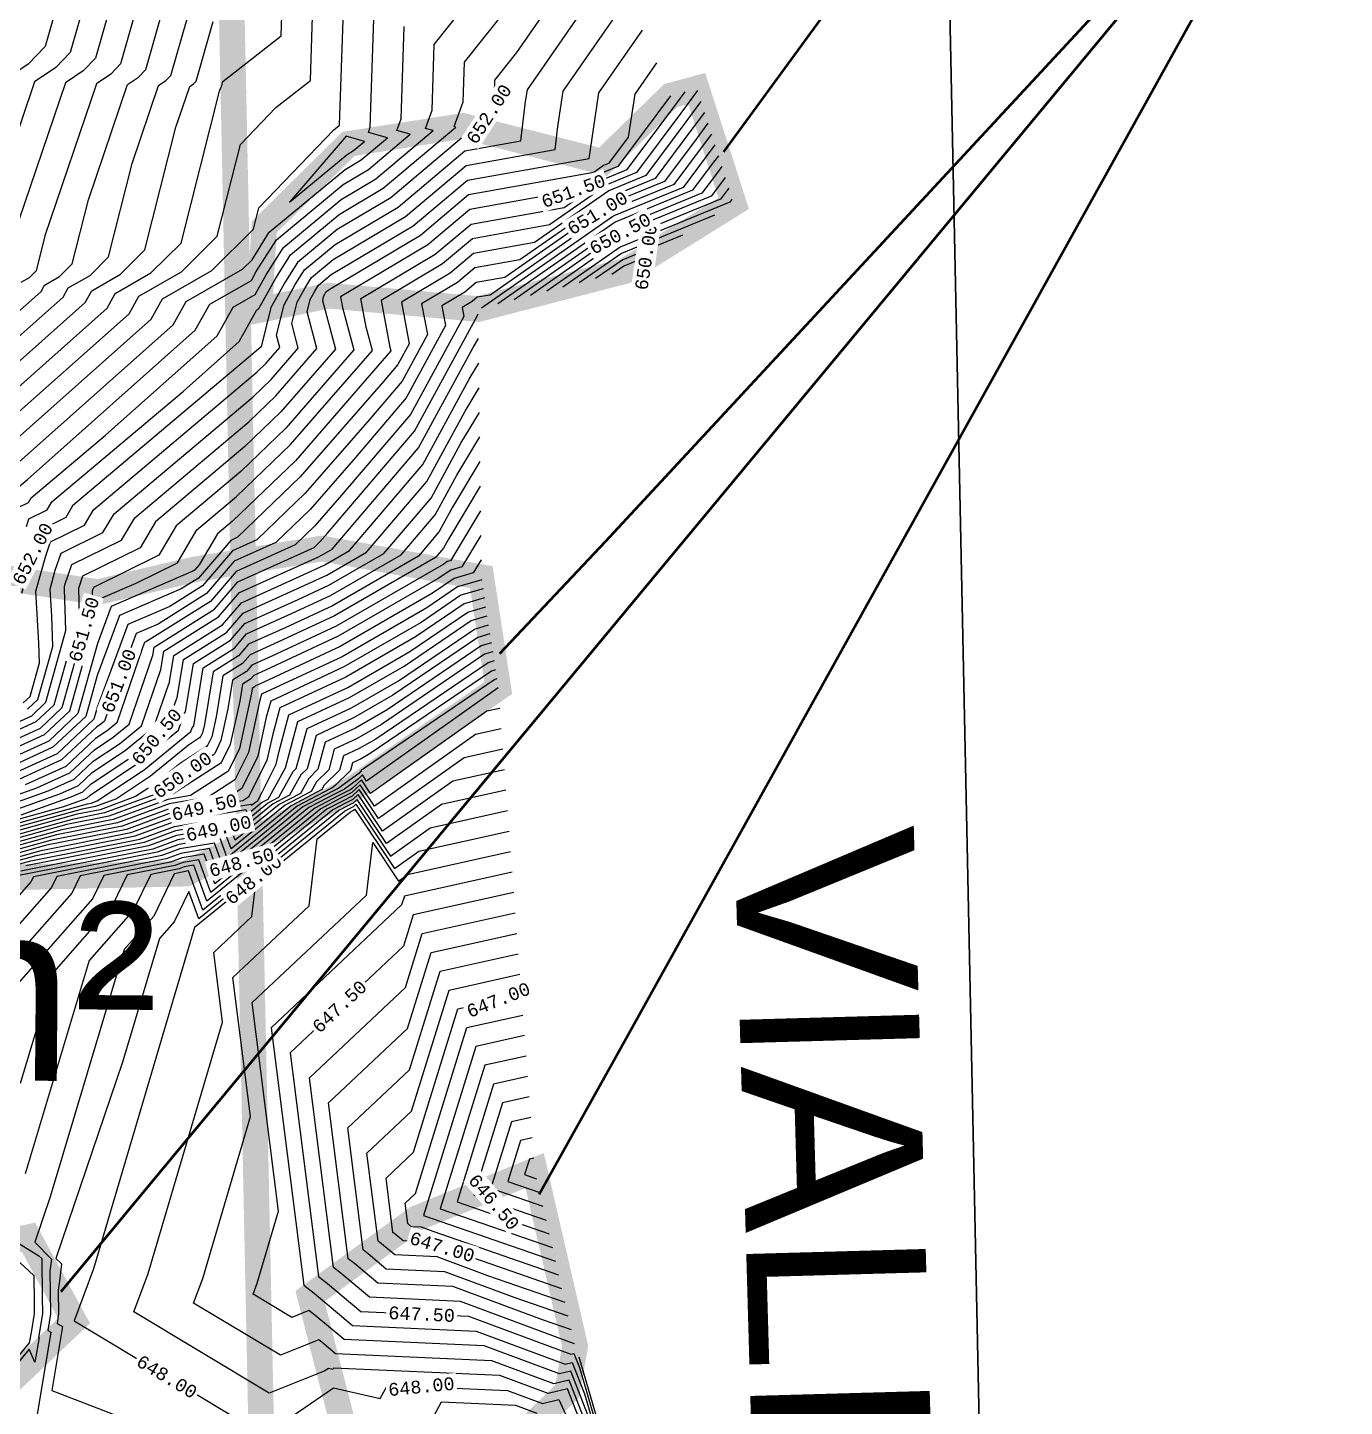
# Model space of a CAD drawing. Header units: inches. Extents: x 533200 to 542759, y 3594234 to 3596688.
# Drawn here: x 535925.33 to 535951.01, y 3595736.39 to 3595763.28 of the extents above; entities that cross this region are included whole.
import ezdxf
from ezdxf.enums import TextEntityAlignment as Align

# ---------------------------------------------------------------- set-up
doc = ezdxf.new("R2010")
doc.units = ezdxf.units.IN
doc.header["$MEASUREMENT"] = 0
for name, color, linetype in [('A-Anno-text', 252, 'Continuous'), ('C-PROP-BNDY', 150, 'Continuous'), ('CVL_CUADCON_TIT', 1, 'Continuous'), ('CVL_CURV_D', 1, 'Continuous'), ('CVL_CURV_G', 5, 'Continuous'), ('CVL_CURV_TX', 2, 'Continuous'), ('NO', 250, 'Continuous')]:
    doc.layers.add(name, color=color, linetype=linetype)
doc.styles.add('MONOTXT4', font='MONOTXT4.shx')
doc.styles.add('presentacion', font='arial.ttf')

msp = doc.modelspace()

# ---------------------------------------------------------------- linework, layer by layer
at = {"const_width": 0.5}
msp.add_lwpolyline([(535898.065, 3595761.753), (535928.984, 3595779.445), (535930.081, 3595726.686), (535905.916, 3595727.942, 0.03527), (535900.563, 3595727.843)], format="xyb", close=True, dxfattribs=at)
at = {"layer": 'C-PROP-BNDY', "color": 0, "linetype": 'Continuous', "lineweight": 30}
msp.add_lwpolyline([(535942.823, 3595787.364), (535944.116, 3595725.136)], dxfattribs=at)
at = {"layer": 'C-PROP-BNDY', "color": 3, "linetype": 'Continuous', "lineweight": 30, "const_width": 0.5}
for points, elevation in [([(535939.1, 3595759.85), (535936.98, 3595758.53), (535934.12, 3595757.79), (535931.2, 3595758.05), (535929.85, 3595757.77), (535929.95, 3595759.39), (535931.59, 3595761.01), (535933.82, 3595761.36), (535936.55, 3595760.66), (535937.87, 3595761.95), (535938.38, 3595762.09), (535939.1, 3595759.85)], 650.26), ([(535925.08, 3595746.71), (535928.42, 3595746.78), (535931.65, 3595748.42), (535934.51, 3595750.4), (535934.18, 3595752.56), (535931.07, 3595753.12), (535928.58, 3595752.71), (535926.7, 3595752.27), (535923.8, 3595752.71)], 649.42), ([(535935.22, 3595740.99), (535932.92, 3595740.06), (535930.84, 3595738.54), (535931.19, 3595737.17), (535931.79, 3595734.84), (535929.82, 3595734.33), (535928.87, 3595732.29), (535928.15, 3595730.4), (535928.96, 3595728.79), (535930.59, 3595726.95), (535933.2, 3595727.54), (535935.94, 3595729.08), (535938.26, 3595730.93), (535936.66, 3595734.28), (535935.09, 3595735.95), (535935.85, 3595736.68), (535936.01, 3595737.56), (535935.22, 3595740.99)], 646.14), ([(535925.64, 3595729.28), (535925.62, 3595728.77), (535922.91, 3595727.24), (535920.54, 3595725.95), (535918.04, 3595725.76), (535917.92, 3595728.05), (535917.85, 3595730.13), (535917.85, 3595732.88), (535918.86, 3595734.28), (535919.02, 3595736.9), (535919.16, 3595737.05), (535922.25, 3595738.97), (535925.35, 3595739.69), (535926.24, 3595738.06), (535924.7, 3595736.6), (535924.02, 3595733.54), (535924.05, 3595732.47), (535924.19, 3595730.12), (535925.64, 3595729.28)], 648.15)]:
    msp.add_lwpolyline(points, dxfattribs=dict(at, elevation=elevation))
at = {"layer": 'CVL_CUADCON_TIT', "lineweight": 50}
msp.add_lwpolyline([(535938.905, 3595760.853), (535940.678, 3595763.273), (535944.815, 3595768.92), (535951.008, 3595768.796)], dxfattribs=at)
at = {"layer": 'CVL_CURV_D', "color": 6, "linetype": 'Continuous'}
for points, elevation in [([(535925.152, 3595753.92), (535925.352, 3595754.019), (535925.405, 3595754.109), (535926.854, 3595755.329), (535929.031, 3595757.266), (535929.344, 3595757.828), (535929.77, 3595758.073), (535929.982, 3595758.456), (535930.321, 3595758.992), (535931.447, 3595759.926), (535932.125, 3595760.329), (535933.24, 3595761.269), (535933.094, 3595761.309), (535933.221, 3595761.665), (535933.263, 3595762.949), (535935.401, 3595765.637)], 652.2), ([(535927.921, 3595765.288), (535927.146, 3595762.57), (535926.956, 3595762.371), (535926.677, 3595762.184), (535925.671, 3595759.217), (535925.498, 3595758.533), (535925.363, 3595758.399), (535925.202, 3595758.306)], 653.1), ([(535927.272, 3595764.845), (535926.655, 3595762.682), (535926.419, 3595762.435), (535926.072, 3595762.202), (535924.82, 3595758.511)], 653.2), ([(535924.733, 3595756.874), (535926.024, 3595758.024), (535926.123, 3595758.2), (535926.551, 3595758.446), (535926.911, 3595758.805), (535927.373, 3595760.628), (535927.888, 3595762.148), (535928.031, 3595762.244), (535928.129, 3595762.346), (535928.76, 3595764.562)], 652.9), ([(535924.784, 3595755.939), (535926.883, 3595757.807), (535927.043, 3595758.094), (535927.739, 3595758.494), (535928.325, 3595759.077), (535929.075, 3595762.039), (535929.099, 3595762.112), (535929.106, 3595762.116), (535929.111, 3595762.121), (535929.141, 3595762.227), (535930.278, 3595763.117), (535930.33, 3595764.687)], 652.7), ([(535926.623, 3595764.403), (535926.164, 3595762.795), (535925.881, 3595762.499), (535925.466, 3595762.22), (535924.713, 3595759.999)], 653.3), ([(535924.81, 3595755.472), (535927.313, 3595757.699), (535927.503, 3595758.041), (535928.333, 3595758.518), (535929.031, 3595759.213), (535929.483, 3595760.997), (535930.176, 3595761.72), (535930.847, 3595762.245), (535930.917, 3595764.34)], 652.6), ([(535925.249, 3595750.108), (535925.381, 3595750.231), (535925.565, 3595750.893), (535925.552, 3595751.276), (535925.494, 3595752.285), (535925.686, 3595752.98), (535925.78, 3595753.251), (535926.44, 3595753.578), (535926.616, 3595753.875), (535929.81, 3595756.564), (535929.985, 3595756.733), (535930.251, 3595757.039), (535930.188, 3595757.277), (535930.334, 3595757.87), (535930.553, 3595758.266), (535930.733, 3595758.551), (535931.331, 3595759.046), (535932.559, 3595759.777), (535933.861, 3595760.874), (535934.952, 3595761.07), (535935.044, 3595761.835), (535935.079, 3595762.066), (535936.77, 3595764.505)], 651.9), ([(535925.311, 3595753.552), (535925.361, 3595753.697), (535925.714, 3595753.872), (535925.808, 3595754.031), (535928.372, 3595756.189), (535929.46, 3595757.158), (535929.804, 3595757.775), (535929.843, 3595757.798), (535930.173, 3595758.392), (535930.458, 3595758.845), (535931.409, 3595759.633), (535932.269, 3595760.145), (535933.686, 3595761.339), (535933.652, 3595761.348), (535933.824, 3595761.831), (535933.85, 3595762.601), (535935.133, 3595764.214)], 652.1), ([(535925.973, 3595763.961), (535925.673, 3595762.907), (535925.344, 3595762.563), (535924.861, 3595762.238)], 653.4), ([(535925.332, 3595749.984), (535925.536, 3595750.176), (535925.823, 3595751.206), (535925.804, 3595751.802), (535925.773, 3595752.33), (535925.874, 3595752.695), (535925.989, 3595753.028), (535926.803, 3595753.431), (535927.019, 3595753.797), (535929.729, 3595756.079), (535930.08, 3595756.416), (535930.612, 3595757.028), (535930.485, 3595757.505), (535930.589, 3595757.923), (535930.743, 3595758.202), (535930.87, 3595758.403), (535931.293, 3595758.753), (535932.703, 3595759.593), (535933.885, 3595760.589), (535935.618, 3595760.899), (535935.671, 3595761.346), (535935.777, 3595762.037), (535937.045, 3595763.866)], 651.8), ([(535924.862, 3595754.537), (535928.172, 3595757.483), (535928.423, 3595757.935), (535929.521, 3595758.565), (535929.709, 3595758.752), (535930.046, 3595759.287), (535931.524, 3595760.512), (535931.836, 3595760.697), (535932.348, 3595761.129), (535931.977, 3595761.231), (535932.013, 3595761.333), (535932.09, 3595763.644)], 652.4), ([(535923.499, 3595748.986), (535925.414, 3595749.86), (535925.692, 3595750.121), (535926.081, 3595751.519), (535926.055, 3595752.327), (535926.052, 3595752.375), (535926.061, 3595752.409), (535926.198, 3595752.805), (535927.165, 3595753.284), (535927.423, 3595753.719), (535929.649, 3595755.593), (535930.175, 3595756.099), (535930.973, 3595757.017), (535930.783, 3595757.732), (535930.843, 3595757.976), (535930.934, 3595758.139), (535931.008, 3595758.256), (535931.254, 3595758.46), (535932.848, 3595759.409), (535933.909, 3595760.303), (535936.284, 3595760.728), (535936.299, 3595760.856), (535936.474, 3595762.008), (535937.32, 3595763.228)], 651.7), ([(535924.759, 3595756.407), (535926.454, 3595757.916), (535926.583, 3595758.147), (535927.145, 3595758.47), (535927.618, 3595758.941), (535928.224, 3595761.334), (535928.494, 3595762.13), (535928.569, 3595762.18), (535928.62, 3595762.233), (535928.951, 3595763.395)], 652.8), ([(535925.001, 3595754.187), (535925.335, 3595754.468), (535928.601, 3595757.375), (535928.884, 3595757.882), (535929.698, 3595758.349), (535929.792, 3595758.519), (535930.184, 3595759.14), (535931.486, 3595760.219), (535931.98, 3595760.513), (535932.794, 3595761.199), (535932.535, 3595761.27), (535932.617, 3595761.499), (535932.677, 3595763.297)], 652.3), ([(535937.595, 3595762.589), (535937.172, 3595761.979), (535937.045, 3595761.144), (535936.659, 3595760.625), (535936.565, 3595760.587), (535936.376, 3595760.455), (535933.933, 3595760.018), (535932.992, 3595759.225), (535931.215, 3595758.167), (535931.145, 3595758.109), (535931.124, 3595758.075), (535931.098, 3595758.029), (535931.081, 3595757.959), (535931.334, 3595757.006), (535930.271, 3595755.782), (535929.569, 3595755.108), (535927.827, 3595753.641), (535927.528, 3595753.136), (535926.407, 3595752.582), (535926.323, 3595752.337), (535926.339, 3595751.832), (535925.848, 3595750.066), (535925.497, 3595749.737), (535923.723, 3595748.927)], 651.6), ([(535924.17, 3595748.808), (535925.663, 3595749.49), (535926.16, 3595749.957), (535926.698, 3595751.895), (535926.798, 3595752.165), (535927.452, 3595752.446), (535928.254, 3595752.842), (535928.634, 3595753.485), (535929.408, 3595754.137), (535930.461, 3595755.148), (535932.057, 3595756.983), (535931.937, 3595757.433), (535931.831, 3595757.994), (535933.281, 3595758.857), (535933.981, 3595759.446), (535935.798, 3595759.772), (535936.614, 3595760.342), (535937.024, 3595760.51), (535937.969, 3595761.781), (535938.153, 3595762.028)], 651.4), ([(535938.394, 3595762.048), (535938.068, 3595761.611), (535937.206, 3595760.452), (535936.639, 3595760.219), (535935.509, 3595759.43), (535934.005, 3595759.161), (535933.426, 3595758.673), (535932.226, 3595757.959), (535932.398, 3595757.047), (535932.418, 3595756.972), (535930.556, 3595754.831), (535929.328, 3595753.651), (535929.038, 3595753.407), (535928.68, 3595752.803), (535928.588, 3595752.695), (535928.557, 3595752.676), (535926.961, 3595751.989), (535926.696, 3595751.27), (535926.316, 3595749.902), (535925.746, 3595749.366), (535924.394, 3595748.749)], 651.3), ([(535938.462, 3595761.836), (535938.168, 3595761.442), (535937.388, 3595760.394), (535936.664, 3595760.097), (535935.219, 3595759.088), (535934.029, 3595758.875), (535933.571, 3595758.489), (535932.621, 3595757.924), (535932.773, 3595757.113), (535932.555, 3595756.709), (535932.272, 3595756.378), (535930.651, 3595754.515), (535929.429, 3595753.34), (535929.294, 3595753.279), (535928.666, 3595752.543), (535928.331, 3595752.333), (535927.124, 3595751.814), (535926.693, 3595750.645), (535926.472, 3595749.847), (535925.828, 3595749.243), (535924.617, 3595748.69)], 651.2), ([(535938.529, 3595761.625), (535938.267, 3595761.273), (535937.57, 3595760.336), (535936.688, 3595759.974), (535934.93, 3595758.747), (535934.053, 3595758.59), (535933.715, 3595758.305), (535933.015, 3595757.888), (535933.128, 3595757.291), (535932.635, 3595756.384), (535931.998, 3595755.637), (535930.746, 3595754.198), (535929.802, 3595753.29), (535929.328, 3595753.076), (535928.744, 3595752.392), (535928.105, 3595751.99), (535927.287, 3595751.638), (535926.691, 3595750.02), (535926.628, 3595749.792), (535925.911, 3595749.119), (535924.841, 3595748.631)], 651.1), ([(535938.665, 3595761.202), (535938.465, 3595760.934), (535937.934, 3595760.22), (535936.738, 3595759.73), (535934.351, 3595758.063), (535934.101, 3595758.018), (535934.004, 3595757.937), (535933.804, 3595757.818), (535933.837, 3595757.647), (535932.796, 3595755.732), (535931.452, 3595754.157), (535930.937, 3595753.564), (535930.548, 3595753.19), (535929.397, 3595752.671), (535928.9, 3595752.088), (535927.653, 3595751.304), (535927.614, 3595751.288), (535927.575, 3595751.182), (535927.075, 3595749.723), (535926.883, 3595749.567), (535926.657, 3595749.417), (535926.077, 3595748.872), (535925.288, 3595748.512)], 650.9), ([(535938.733, 3595760.991), (535938.564, 3595760.765), (535938.116, 3595760.162), (535936.763, 3595759.607), (535934.184, 3595757.806)], 650.8), ([(535938.801, 3595760.78), (535938.664, 3595760.595), (535938.299, 3595760.105), (535936.787, 3595759.485), (535934.501, 3595757.889)], 650.7), ([(535938.869, 3595760.568), (535938.763, 3595760.426), (535938.481, 3595760.047), (535936.812, 3595759.362), (535934.819, 3595757.971)], 650.6), ([(535939.005, 3595760.146), (535938.961, 3595760.087), (535938.845, 3595759.931), (535936.861, 3595759.118), (535935.455, 3595758.135)], 650.4), ([(535939.073, 3595759.935), (535939.06, 3595759.918), (535939.027, 3595759.873), (535936.886, 3595758.995), (535935.772, 3595758.218)], 650.3), ([(535938.726, 3595759.617), (535936.911, 3595758.873), (535936.09, 3595758.3)], 650.2), ([(535938.102, 3595759.229), (535936.936, 3595758.75), (535936.408, 3595758.382)], 650.1), ([(535923.607, 3595747.775), (535925.512, 3595748.453), (535926.159, 3595748.748), (535926.636, 3595749.196), (535927.003, 3595749.44), (535927.315, 3595749.694), (535927.769, 3595751.019), (535927.774, 3595751.025), (535927.802, 3595751.198), (535928.978, 3595751.937), (535929.432, 3595752.468), (535930.921, 3595753.14), (535931.032, 3595753.247), (535931.179, 3595753.416), (535932.877, 3595755.406), (535934.104, 3595757.665), (535934.121, 3595757.694)], 650.8), ([(535923.628, 3595747.643), (535925.735, 3595748.393), (535926.242, 3595748.625), (535926.615, 3595748.975), (535927.124, 3595749.314), (535927.556, 3595749.665), (535927.924, 3595750.74), (535927.933, 3595750.752), (535927.993, 3595751.117), (535929.056, 3595751.785), (535929.466, 3595752.265), (535930.993, 3595752.954), (535931.092, 3595753.001), (535931.272, 3595753.104), (535932.958, 3595755.08), (535934.023, 3595757.042), (535934.127, 3595757.214)], 650.7), ([(535924.378, 3595747.771), (535925.959, 3595748.334), (535926.325, 3595748.501), (535926.594, 3595748.754), (535927.244, 3595749.187), (535927.796, 3595749.636), (535928.079, 3595750.461), (535928.093, 3595750.48), (535928.184, 3595751.036), (535929.134, 3595751.634), (535929.501, 3595752.063), (535930.865, 3595752.678), (535931.129, 3595752.801), (535931.608, 3595753.078), (535933.038, 3595754.755), (535933.942, 3595756.419), (535934.132, 3595756.734)], 650.6), ([(535923.862, 3595747.483), (535926.041, 3595748.086), (535926.406, 3595748.216), (535926.49, 3595748.254), (535926.552, 3595748.312), (535927.486, 3595748.933), (535928.277, 3595749.578), (535928.389, 3595749.903), (535928.412, 3595749.934), (535928.567, 3595750.875), (535929.29, 3595751.33), (535929.569, 3595751.657), (535930.609, 3595752.126), (535931.204, 3595752.403), (535932.28, 3595753.025), (535933.2, 3595754.103), (535933.781, 3595755.173), (535934.143, 3595755.775)], 650.4), ([(535923.942, 3595747.432), (535926.5, 3595748.14), (535926.574, 3595748.154), (535926.69, 3595748.197), (535927.606, 3595748.806), (535928.518, 3595749.549), (535928.544, 3595749.624), (535928.572, 3595749.662), (535928.758, 3595750.795), (535929.368, 3595751.179), (535929.604, 3595751.455), (535930.481, 3595751.85), (535931.241, 3595752.204), (535932.616, 3595752.999), (535933.28, 3595753.777), (535933.7, 3595754.55), (535934.149, 3595755.295)], 650.3), ([(535934.154, 3595754.815), (535933.619, 3595753.927), (535933.361, 3595753.451), (535932.952, 3595752.972), (535931.278, 3595752.005), (535930.353, 3595751.574), (535929.638, 3595751.252), (535929.447, 3595751.027), (535928.949, 3595750.714), (535928.781, 3595749.687), (535928.746, 3595749.527), (535928.714, 3595749.462), (535928.686, 3595749.425), (535928.473, 3595749.288), (535927.727, 3595748.68), (535927.065, 3595748.24), (535926.66, 3595748.091), (535926.4, 3595748.039), (535924.023, 3595747.381)], 650.2), ([(535934.16, 3595754.335), (535933.538, 3595753.304), (535933.442, 3595753.125), (535933.288, 3595752.946), (535931.315, 3595751.806), (535930.225, 3595751.298), (535929.673, 3595751.049), (535929.525, 3595750.875), (535929.14, 3595750.634), (535929.01, 3595749.84), (535928.925, 3595749.45), (535928.847, 3595749.293), (535928.823, 3595749.261), (535928.307, 3595748.927), (535927.847, 3595748.553), (535927.44, 3595748.282), (535926.746, 3595748.027), (535926.3, 3595747.938), (535924.103, 3595747.33)], 650.1), ([(535934.171, 3595753.376), (535933.802, 3595752.763), (535933.583, 3595752.7), (535933.336, 3595752.532), (535931.39, 3595751.408), (535929.969, 3595750.746), (535929.742, 3595750.644), (535929.681, 3595750.572), (535929.522, 3595750.473), (535929.469, 3595750.146), (535929.284, 3595749.298), (535929.115, 3595748.956), (535929.098, 3595748.934), (535928.175, 3595748.336), (535928.048, 3595748.315), (535926.918, 3595747.899), (535926.1, 3595747.737), (535924.263, 3595747.228)], 649.9), ([(535934.176, 3595752.896), (535934.024, 3595752.644), (535933.649, 3595752.536), (535933.225, 3595752.248), (535931.427, 3595751.209), (535929.841, 3595750.47), (535929.776, 3595750.441), (535929.759, 3595750.421), (535929.714, 3595750.392), (535929.698, 3595750.299), (535929.463, 3595749.221), (535929.249, 3595748.787), (535929.236, 3595748.77), (535928.513, 3595748.302), (535928.07, 3595748.227), (535927.004, 3595747.835), (535926, 3595747.636), (535924.343, 3595747.178)], 649.8), ([(535934.188, 3595752.507), (535933.715, 3595752.371), (535933.115, 3595751.964), (535931.464, 3595751.01), (535929.896, 3595750.28), (535929.864, 3595750.162), (535929.642, 3595749.145), (535929.382, 3595748.619), (535929.373, 3595748.606), (535928.851, 3595748.268), (535928.091, 3595748.139), (535927.089, 3595747.771), (535925.9, 3595747.536), (535924.423, 3595747.127)], 649.7), ([(535934.215, 3595752.332), (535933.781, 3595752.207), (535933.005, 3595751.679), (535931.501, 3595750.811), (535930.073, 3595750.146), (535929.988, 3595749.831), (535929.822, 3595749.069), (535929.516, 3595748.45), (535929.51, 3595748.442), (535929.189, 3595748.234), (535928.112, 3595748.052), (535927.175, 3595747.707), (535925.8, 3595747.435), (535924.503, 3595747.076)], 649.6), ([(535924.663, 3595746.974), (535925.6, 3595747.234), (535927.347, 3595747.579), (535928.155, 3595747.876), (535929.689, 3595748.137), (535929.698, 3595748.112), (535929.776, 3595748.175), (535929.814, 3595748.195), (535929.91, 3595748.369), (535930.181, 3595748.916), (535930.236, 3595749.17), (535930.428, 3595749.878), (535931.575, 3595750.412), (535932.784, 3595751.111), (535933.914, 3595751.879), (535934.269, 3595751.98)], 649.4), ([(535924.744, 3595746.923), (535925.5, 3595747.133), (535927.433, 3595747.515), (535928.176, 3595747.789), (535929.588, 3595748.028), (535929.619, 3595747.942), (535929.892, 3595748.164), (535930.024, 3595748.232), (535930.36, 3595748.84), (535930.605, 3595749.744), (535931.612, 3595750.213), (535932.674, 3595750.827), (535933.98, 3595751.714), (535934.295, 3595751.805)], 649.3), ([(535924.824, 3595746.873), (535925.4, 3595747.032), (535927.519, 3595747.451), (535928.197, 3595747.701), (535929.486, 3595747.92), (535929.54, 3595747.772), (535930.008, 3595748.152), (535930.233, 3595748.27), (535930.512, 3595748.773), (535930.571, 3595748.832), (535930.782, 3595749.61), (535931.65, 3595750.014), (535932.564, 3595750.542), (535934.046, 3595751.55), (535934.322, 3595751.629)], 649.2), ([(535934.349, 3595751.454), (535934.113, 3595751.386), (535932.453, 3595750.258), (535931.687, 3595749.815), (535930.959, 3595749.476), (535930.782, 3595748.823), (535930.663, 3595748.706), (535930.443, 3595748.308), (535930.124, 3595748.14), (535929.461, 3595747.602), (535929.385, 3595747.811), (535928.218, 3595747.613), (535927.604, 3595747.387), (535925.3, 3595746.932)], 649.1), ([(535934.403, 3595751.102), (535934.245, 3595751.057), (535932.233, 3595749.69), (535931.761, 3595749.417), (535931.313, 3595749.208), (535931.204, 3595748.807), (535930.967, 3595748.571), (535930.862, 3595748.382), (535930.356, 3595748.116), (535929.302, 3595747.261), (535929.182, 3595747.594), (535928.261, 3595747.438), (535927.776, 3595747.259), (535925.1, 3595746.73)], 648.9), ([(535934.43, 3595750.927), (535934.311, 3595750.893), (535932.123, 3595749.405), (535931.798, 3595749.218), (535931.49, 3595749.075), (535931.416, 3595748.798), (535931.119, 3595748.504), (535931.072, 3595748.42), (535930.472, 3595748.105), (535929.223, 3595747.091), (535929.08, 3595747.485), (535928.282, 3595747.35), (535927.862, 3595747.196), (535925.446, 3595746.718), (535925.399, 3595746.621), (535925.082, 3595746.26)], 648.8), ([(535934.456, 3595750.751), (535934.378, 3595750.729), (535932.012, 3595749.121), (535931.835, 3595749.019), (535931.667, 3595748.941), (535931.627, 3595748.79), (535931.331, 3595748.497), (535931.265, 3595748.448), (535931.249, 3595748.44), (535930.588, 3595748.093), (535929.144, 3595746.921), (535928.979, 3595747.377), (535928.303, 3595747.262), (535927.948, 3595747.132), (535925.904, 3595746.727), (535925.798, 3595746.51), (535925.085, 3595745.698)], 648.7), ([(535934.483, 3595750.576), (535934.444, 3595750.564), (535931.902, 3595748.837), (535931.873, 3595748.82), (535931.845, 3595748.807), (535931.838, 3595748.782), (535931.789, 3595748.733), (535931.389, 3595748.439), (535931.296, 3595748.392), (535930.703, 3595748.081), (535929.065, 3595746.751), (535928.877, 3595747.268), (535928.324, 3595747.175), (535928.034, 3595747.068), (535926.361, 3595746.737), (535926.197, 3595746.398), (535925.088, 3595745.136)], 648.6), ([(535934.54, 3595750.001), (535934.289, 3595749.945), (535932.02, 3595748.341), (535931.841, 3595748.609), (535931.662, 3595748.439), (535931.638, 3595748.421), (535931.39, 3595748.297), (535930.935, 3595748.058), (535928.907, 3595746.411), (535928.674, 3595747.051), (535928.367, 3595746.999), (535928.205, 3595746.94), (535927.276, 3595746.756), (535926.995, 3595746.175), (535925.845, 3595744.867), (535925.192, 3595742.689)], 648.4), ([(535934.57, 3595749.603), (535934.068, 3595749.491), (535932.097, 3595748.098), (535931.82, 3595748.513), (535931.657, 3595748.359), (535931.437, 3595748.249), (535931.051, 3595748.046), (535928.828, 3595746.24), (535928.572, 3595746.943), (535928.388, 3595746.912), (535928.291, 3595746.876), (535927.734, 3595746.766), (535927.393, 3595746.064), (535926.531, 3595745.083), (535925.285, 3595740.925)], 648.3), ([(535934.6, 3595749.204), (535933.847, 3595749.036), (535932.175, 3595747.854), (535931.799, 3595748.418), (535931.665, 3595748.291), (535931.484, 3595748.201), (535931.167, 3595748.034), (535928.748, 3595746.07), (535928.471, 3595746.834), (535928.409, 3595746.824), (535928.377, 3595746.812), (535928.191, 3595746.775), (535927.792, 3595745.953), (535927.217, 3595745.299), (535925.773, 3595740.478), (535925.473, 3595739.595), (535925.797, 3595739.263), (535925.77, 3595739.03), (535925.775, 3595738.637), (535925.78, 3595738.196), (535925.727, 3595737.873), (535925.784, 3595737.841), (535925.373, 3595735.336)], 648.2), ([(535934.63, 3595748.805), (535933.626, 3595748.581), (535932.253, 3595747.611), (535931.777, 3595748.323), (535931.672, 3595748.224), (535931.531, 3595748.153), (535931.283, 3595748.022), (535928.669, 3595745.9), (535928.477, 3595746.43), (535928.191, 3595745.841), (535927.904, 3595745.514), (535927.181, 3595743.104), (535925.884, 3595739.278), (535925.992, 3595739.168), (535925.954, 3595738.834), (535925.932, 3595738.655), (535925.939, 3595738.198), (535925.907, 3595738.009), (535926.012, 3595737.951), (535925.807, 3595736.698), (535929.276, 3595735.36)], 648.1), ([(535936.498, 3595735.1), (535935.859, 3595736.732), (535935.484, 3595736.64), (535934.54, 3595736.992), (535931.295, 3595737.137), (535931.283, 3595737.113), (535931.2, 3595737.132), (535931.117, 3595737.075), (535930.043, 3595736.646), (535927.403, 3595738.234), (535927.684, 3595738.98), (535929.135, 3595743.885), (535928.963, 3595745.241), (535929.707, 3595745.941), (535929.786, 3595746.595), (535931.515, 3595747.999), (535931.625, 3595748.057), (535931.688, 3595748.088), (535931.734, 3595748.132), (535932.408, 3595747.123), (535933.184, 3595747.672), (535934.691, 3595748.008)], 647.9), ([(535936.396, 3595735.612), (535935.891, 3595736.904), (535935.594, 3595736.832), (535934.387, 3595737.281), (535931.338, 3595737.418), (535931.069, 3595737.644), (535931.013, 3595737.687), (535930.263, 3595737.387), (535928.566, 3595738.407), (535928.747, 3595738.887), (535929.679, 3595742.041), (535929.337, 3595744.752), (535930.823, 3595746.152), (535930.982, 3595747.461), (535931.63, 3595747.987), (535931.672, 3595748.009), (535931.695, 3595748.021), (535931.713, 3595748.037), (535932.486, 3595746.88), (535932.963, 3595747.217), (535934.721, 3595747.609)], 647.8), ([(535936.294, 3595736.125), (535935.922, 3595737.077), (535935.703, 3595737.023), (535934.234, 3595737.571), (535931.503, 3595737.693), (535930.934, 3595738.171), (535930.817, 3595738.261), (535930.484, 3595738.127), (535929.729, 3595738.581), (535929.81, 3595738.794), (535930.224, 3595740.196), (535929.71, 3595744.264), (535931.94, 3595746.363), (535932.064, 3595747.384), (535932.563, 3595746.636), (535932.743, 3595746.763), (535934.751, 3595747.21)], 647.7), ([(535934.781, 3595746.811), (535932.68, 3595746.343), (535932.625, 3595746.169), (535930.083, 3595743.775), (535930.718, 3595738.754), (535930.919, 3595738.598), (535931.668, 3595737.968), (535934.081, 3595737.86), (535935.813, 3595737.215), (535935.954, 3595737.249), (535936.193, 3595736.638), (535937.231, 3595733.085)], 647.6), ([(535935.998, 3595737.614), (535935.903, 3595737.646), (535933.776, 3595738.439), (535931.997, 3595738.519), (535931.446, 3595738.983), (535931.297, 3595739.098), (535930.83, 3595742.797), (535932.703, 3595744.561), (535933.028, 3595745.61), (535934.841, 3595746.014)], 647.4), ([(535935.936, 3595737.882), (535935.371, 3595738.077), (535933.623, 3595738.729), (535932.162, 3595738.794), (535931.709, 3595739.175), (535931.587, 3595739.27), (535931.203, 3595742.308), (535932.742, 3595743.757), (535933.202, 3595745.243), (535934.871, 3595745.615)], 647.3), ([(535935.874, 3595738.15), (535934.838, 3595738.508), (535933.47, 3595739.018), (535932.327, 3595739.069), (535931.972, 3595739.367), (535931.877, 3595739.442), (535931.576, 3595741.82), (535932.78, 3595742.953), (535933.376, 3595744.877), (535934.901, 3595745.217)], 647.2), ([(535935.812, 3595738.417), (535934.305, 3595738.939), (535933.317, 3595739.307), (535932.492, 3595739.344), (535932.235, 3595739.56), (535932.167, 3595739.613), (535931.949, 3595741.331), (535932.819, 3595742.15), (535933.55, 3595744.51), (535934.931, 3595744.818)], 647.1), ([(535935.689, 3595738.953), (535933.24, 3595739.801), (535933.012, 3595739.886), (535932.821, 3595739.895), (535932.762, 3595739.945), (535932.746, 3595739.957), (535932.696, 3595740.353), (535932.897, 3595740.542), (535933.898, 3595743.777), (535934.991, 3595744.02)], 646.9), ([(535935.021, 3595743.622), (535934.072, 3595743.41), (535933.051, 3595740.113), (535935.627, 3595739.221)], 646.8), ([(535935.052, 3595743.223), (535934.246, 3595743.043), (535933.38, 3595740.246), (535935.566, 3595739.489)], 646.7), ([(535935.082, 3595742.824), (535934.42, 3595742.677), (535933.709, 3595740.379), (535935.504, 3595739.757)], 646.6), ([(535935.142, 3595742.027), (535934.768, 3595741.943), (535934.366, 3595740.645), (535935.38, 3595740.293)], 646.4), ([(535935.172, 3595741.628), (535934.942, 3595741.577), (535934.694, 3595740.777), (535935.319, 3595740.561)], 646.3), ([(535935.202, 3595741.229), (535935.116, 3595741.21), (535935.023, 3595740.91), (535935.257, 3595740.829)], 646.2), ([(535925.154, 3595739.576), (535925.55, 3595739.329), (535925.609, 3595739.274), (535925.618, 3595738.533), (535925.622, 3595738.195), (535925.546, 3595737.737), (535925.556, 3595737.732), (535925.477, 3595737.254), (535925.363, 3595737.508), (535924.684, 3595736.69)], 648.3), ([(535925.098, 3595739.273), (535925.455, 3595738.946), (535925.461, 3595738.429), (535925.464, 3595738.193), (535925.404, 3595737.834), (535925.363, 3595737.63), (535924.666, 3595736.79)], 648.4), ([(535936.079, 3595737.356), (535937.479, 3595732.566), (535937.747, 3595731.547), (535937.704, 3595731.062), (535937.502, 3595731.01), (535936.979, 3595730.405), (535935.911, 3595729.194), (535935.841, 3595729.109), (535935.766, 3595729.056), (535934.489, 3595728.265)], 647.4), ([(535933.134, 3595735.978), (535933.404, 3595736.478), (535934.845, 3595736.413), (535935.265, 3595736.257)], 648.1)]:
    msp.add_lwpolyline(points, dxfattribs=dict(at, elevation=elevation))
at = {"layer": 'CVL_CURV_G', "color": 5, "linetype": 'Continuous'}
for points, elevation in [([(535924.707, 3595757.342), (535925.595, 3595758.132), (535925.662, 3595758.253), (535925.957, 3595758.422), (535926.205, 3595758.669), (535926.522, 3595759.922), (535927.283, 3595762.166), (535927.494, 3595762.308), (535927.638, 3595762.458), (535928.57, 3595765.73)], 653), ([(535936.495, 3595765.144), (535934.864, 3595762.791), (535934.437, 3595762.254), (535934.428, 3595761.997), (535934.351, 3595761.78), (535934.286, 3595761.24), (535933.837, 3595761.16), (535932.414, 3595759.961), (535931.37, 3595759.34), (535930.596, 3595758.698), (535930.363, 3595758.329), (535930.079, 3595757.818), (535929.89, 3595757.05), (535926.212, 3595753.953), (535926.077, 3595753.725), (535925.57, 3595753.474), (535925.499, 3595753.266), (535925.214, 3595752.24)], 652), ([(535924.836, 3595755.005), (535927.742, 3595757.591), (535927.963, 3595757.988), (535928.927, 3595758.541), (535929.738, 3595759.349), (535929.842, 3595759.761), (535931.304, 3595761.287), (535931.416, 3595761.374), (535931.503, 3595763.992)], 652.5), ([(535937.87, 3595761.95), (535936.841, 3595760.567), (535936.59, 3595760.464), (535936.087, 3595760.113), (535933.957, 3595759.732), (535933.137, 3595759.041), (535931.437, 3595758.029), (535931.476, 3595757.819), (535931.696, 3595756.994), (535930.366, 3595755.465), (535929.489, 3595754.622), (535928.23, 3595753.563), (535927.891, 3595752.989), (535926.616, 3595752.359), (535926.592, 3595752.289), (535926.597, 3595752.145), (535926.004, 3595750.012), (535925.58, 3595749.613), (535923.947, 3595748.868)], 651.5), ([(535938.597, 3595761.414), (535938.366, 3595761.103), (535937.752, 3595760.278), (535936.713, 3595759.852), (535934.641, 3595758.405), (535934.077, 3595758.304), (535933.86, 3595758.121), (535933.41, 3595757.853), (535933.482, 3595757.469), (535932.716, 3595756.058), (535931.725, 3595754.897), (535930.842, 3595753.881), (535930.175, 3595753.24), (535929.363, 3595752.874), (535928.822, 3595752.24), (535927.879, 3595751.647), (535927.451, 3595751.463), (535927.022, 3595750.299), (535926.834, 3595749.753), (535926.762, 3595749.694), (535926.677, 3595749.638), (535925.994, 3595748.996), (535925.064, 3595748.571)], 651), ([(535931.543, 3595761.158), (535930.442, 3595759.876), (535931.563, 3595760.805), (535931.691, 3595760.881), (535931.902, 3595761.059), (535931.543, 3595761.158)], 652.5), ([(535938.937, 3595760.357), (535938.862, 3595760.256), (535938.663, 3595759.989), (535936.837, 3595759.24), (535935.137, 3595758.053)], 650.5), ([(535937.479, 3595758.841), (535936.96, 3595758.628), (535936.726, 3595758.464)], 650), ([(535925.21, 3595747.929), (535926.182, 3595748.275), (535926.408, 3595748.378), (535926.573, 3595748.533), (535927.365, 3595749.06), (535928.037, 3595749.607), (535928.234, 3595750.182), (535928.253, 3595750.207), (535928.375, 3595750.956), (535929.212, 3595751.482), (535929.535, 3595751.86), (535930.737, 3595752.402), (535931.167, 3595752.602), (535931.944, 3595753.051), (535933.119, 3595754.429), (535933.862, 3595755.796), (535934.138, 3595756.255)], 650.5), ([(535934.165, 3595753.856), (535933.579, 3595752.882), (535933.516, 3595752.864), (535933.446, 3595752.816), (535931.352, 3595751.607), (535930.097, 3595751.022), (535929.707, 3595750.846), (535929.603, 3595750.724), (535929.331, 3595750.553), (535929.239, 3595749.993), (535929.104, 3595749.374), (535928.981, 3595749.125), (535928.961, 3595749.098), (535928.14, 3595748.566), (535927.968, 3595748.426), (535927.815, 3595748.325), (535926.832, 3595747.963), (535926.2, 3595747.838), (535924.183, 3595747.279)], 650), ([(535934.242, 3595752.156), (535933.848, 3595752.043), (535932.895, 3595751.395), (535931.538, 3595750.612), (535930.251, 3595750.012), (535930.112, 3595749.501), (535930.001, 3595748.993), (535929.65, 3595748.281), (535929.648, 3595748.278), (535929.527, 3595748.2), (535928.133, 3595747.964), (535927.261, 3595747.643), (535925.7, 3595747.334), (535924.583, 3595747.025)], 649.5), ([(535934.376, 3595751.278), (535934.179, 3595751.221), (535932.343, 3595749.974), (535931.724, 3595749.616), (535931.136, 3595749.342), (535930.993, 3595748.815), (535930.815, 3595748.638), (535930.653, 3595748.345), (535930.24, 3595748.128), (535929.382, 3595747.431), (535929.283, 3595747.702), (535928.24, 3595747.526), (535927.69, 3595747.323), (535925.2, 3595746.831)], 649), ([(535934.51, 3595750.4), (535931.942, 3595748.585), (535931.863, 3595748.704), (535931.783, 3595748.628), (535931.513, 3595748.43), (535931.343, 3595748.344), (535930.819, 3595748.069), (535928.986, 3595746.581), (535928.775, 3595747.16), (535928.346, 3595747.087), (535928.12, 3595747.004), (535926.819, 3595746.746), (535926.596, 3595746.287), (535925.159, 3595744.652)], 648.5), ([(535934.66, 3595748.406), (535933.405, 3595748.127), (535932.33, 3595747.367), (535931.756, 3595748.228), (535931.68, 3595748.156), (535931.578, 3595748.105), (535931.399, 3595748.011), (535928.59, 3595745.73), (535926.621, 3595739.073), (535926.24, 3595738.06), (535929.822, 3595735.905)], 648), ([(535934.811, 3595746.413), (535932.854, 3595745.977), (535932.664, 3595745.365), (535930.456, 3595743.286), (535931.008, 3595738.926), (535931.182, 3595738.79), (535931.833, 3595738.243), (535933.929, 3595738.15), (535935.922, 3595737.407), (535935.985, 3595737.422), (535936.091, 3595737.15), (535937.355, 3595732.826), (535937.666, 3595731.645), (535937.616, 3595731.083), (535937.457, 3595731.042), (535936.865, 3595730.357), (535935.896, 3595729.258), (535935.786, 3595729.125), (535935.669, 3595729.042), (535933.684, 3595727.812)], 647.5), ([(535935.751, 3595738.685), (535933.772, 3595739.37), (535933.165, 3595739.597), (535932.656, 3595739.62), (535932.499, 3595739.752), (535932.456, 3595739.785), (535932.323, 3595740.842), (535932.858, 3595741.346), (535933.724, 3595744.143), (535934.961, 3595744.419)], 647), ([(535935.112, 3595742.425), (535934.594, 3595742.31), (535934.037, 3595740.512), (535935.442, 3595740.025)], 646.5), ([(535930.385, 3595736.13), (535931.298, 3595736.75), (535932.208, 3595736.545), (535932.349, 3595736.807), (535934.693, 3595736.703), (535935.375, 3595736.448), (535935.689, 3595736.525), (535936.375, 3595735.021)], 648)]:
    msp.add_lwpolyline(points, dxfattribs=dict(at, elevation=elevation))

# ---------------------------------------------------------------- texts
at = {"layer": 'A-Anno-text', "color": 0, "style": 'presentacion'}
msp.add_text('VIALIDAD', height=3.5, rotation=271.6157, dxfattribs=at).set_placement((535939.112, 3595747.64))
at = {"layer": 'NO', "color": 0, "style": 'presentacion'}
msp.add_text('1319.470m²', height=3.5, rotation=359.5516, dxfattribs=at).set_placement((535901.762, 3595742.927))

# ---------------------------------------------------------------- next in the draw order: wipeouts: each hides what was drawn before it
at = {"color": 8}
for points, z in [([(535934.537, 3595762.278), (535933.785, 3595761.125), (535934.12, 3595760.907), (535934.872, 3595762.059)], 652), ([(535937.485, 3595758.094), (535937.688, 3595759.455), (535937.293, 3595759.514), (535937.09, 3595758.153)], 650), ([(535929.33, 3595746.073), (535930.398, 3595746.94), (535930.146, 3595747.251), (535929.077, 3595746.383)], 648), ([(535931.05, 3595743.57), (535932.052, 3595744.514), (535931.778, 3595744.805), (535930.776, 3595743.862)], 647.5), ([(535933.946, 3595743.881), (535935.227, 3595744.386), (535935.08, 3595744.758), (535933.8, 3595744.253)], 647), ([(535934.134, 3595739.497), (535932.816, 3595739.891), (535932.701, 3595739.508), (535934.02, 3595739.114)], 647), ([(535932.321, 3595738.021), (535933.696, 3595737.96), (535933.714, 3595738.36), (535932.339, 3595738.421)], 647.5), ([(535927.358, 3595737.154), (535928.537, 3595736.445), (535928.743, 3595736.787), (535927.564, 3595737.497)], 648), ([(535932.346, 3595736.511), (535933.716, 3595736.647), (535933.676, 3595737.045), (535932.307, 3595736.909)], 648)]:
    msp.add_wipeout(points, dxfattribs=at).translate(0, 0, z).dxf.layer = 'CVL_CURV_TX'

# ---------------------------------------------------------------- next in the draw order: texts
at = {"layer": 'CVL_CURV_TX', "color": 2, "style": 'MONOTXT4'}
for s, rotation, p in [('652.00', 56.9013, (535934.328, 3595761.592, 652)), ('650.00', 81.5226, (535937.389, 3595758.804, 650)), ('648.00', 39.0756, (535929.738, 3595746.662, 648)), ('647.50', 43.2742, (535931.414, 3595744.188, 647.5)), ('647.00', 21.5269, (535934.513, 3595744.319, 647)), ('647.00', 343.3491, (535933.418, 3595739.502, 647)), ('647.50', 357.4401, (535933.017, 3595738.19, 647.5)), ('648.00', 328.97, (535928.051, 3595736.971, 648)), ('648.00', 5.6733, (535933.011, 3595736.778, 648))]:
    msp.add_text(s, height=0.25, rotation=rotation, dxfattribs=at).set_placement(p, align=Align.MIDDLE)

# ---------------------------------------------------------------- next in the draw order: wipeouts: each hides what was drawn before it
at = {"color": 8}
for points, z in [([(535937.399, 3595759.762), (535936.187, 3595759.112), (535936.376, 3595758.759), (535937.588, 3595759.41)], 650.5), ([(535930.117, 3595747.379), (535928.79, 3595747.013), (535928.896, 3595746.628), (535930.223, 3595746.993)], 648.5), ([(535933.828, 3595740.77), (535934.722, 3595739.724), (535935.026, 3595739.983), (535934.132, 3595741.03)], 646.5)]:
    msp.add_wipeout(points, dxfattribs=at).translate(0, 0, z).dxf.layer = 'CVL_CURV_TX'

# ---------------------------------------------------------------- next in the draw order: texts
at = {"layer": 'CVL_CURV_TX', "color": 2, "style": 'MONOTXT4'}
for s, rotation, p in [('650.50', 28.2291, (535936.887, 3595759.261, 650.5)), ('648.50', 15.4015, (535929.506, 3595747.003, 648.5)), ('646.50', 310.4852, (535934.427, 3595740.377, 646.5))]:
    msp.add_text(s, height=0.25, rotation=rotation, dxfattribs=at).set_placement(p, align=Align.MIDDLE)

# ---------------------------------------------------------------- next in the draw order: wipeouts: each hides what was drawn before it
at = {"color": 8}
for points, z in [([(535936.932, 3595760.189), (535935.751, 3595759.483), (535935.957, 3595759.14), (535937.138, 3595759.846)], 651), ([(535929.689, 3595748.004), (535928.344, 3595747.716), (535928.427, 3595747.324), (535929.773, 3595747.613)], 649)]:
    msp.add_wipeout(points, dxfattribs=at).translate(0, 0, z).dxf.layer = 'CVL_CURV_TX'

# ---------------------------------------------------------------- next in the draw order: texts
at = {"layer": 'CVL_CURV_TX', "color": 2, "style": 'MONOTXT4'}
for s, rotation, p in [('651.00', 30.8942, (535936.444, 3595759.664, 651)), ('649.00', 12.1099, (535929.058, 3595747.664, 649))]:
    msp.add_text(s, height=0.25, rotation=rotation, dxfattribs=at).set_placement(p, align=Align.MIDDLE)

# ---------------------------------------------------------------- next in the draw order: wipeouts: each hides what was drawn before it
at = {"color": 8}
for points, z in [([(535936.554, 3595760.514), (535935.259, 3595760.049), (535935.394, 3595759.673), (535936.689, 3595760.137)], 651.5), ([(535929.405, 3595748.426), (535928.065, 3595748.111), (535928.157, 3595747.722), (535929.496, 3595748.036)], 649.5)]:
    msp.add_wipeout(points, dxfattribs=at).translate(0, 0, z).dxf.layer = 'CVL_CURV_TX'

# ---------------------------------------------------------------- next in the draw order: linework, layer by layer
at = {"layer": 'CVL_CUADCON_TIT', "lineweight": 50}
for points in [[(535934.542, 3595751.071), (535936.598, 3595753.256), (535951.008, 3595768.796)], [(535935.31, 3595740.53), (535936.767, 3595743.152), (535951.008, 3595768.796)]]:
    msp.add_lwpolyline(points, dxfattribs=at)

# ---------------------------------------------------------------- next in the draw order: texts
at = {"layer": 'CVL_CURV_TX', "color": 2, "style": 'MONOTXT4'}
for s, rotation, p in [('651.50', 19.7237, (535935.974, 3595760.093, 651.5)), ('649.50', 13.2156, (535928.781, 3595748.074, 649.5))]:
    msp.add_text(s, height=0.25, rotation=rotation, dxfattribs=at).set_placement(p, align=Align.MIDDLE)

# ---------------------------------------------------------------- next in the draw order: wipeouts: each hides what was drawn before it
at = {"color": 8}
msp.add_wipeout([(535928.802, 3595749.263), (535927.675, 3595748.473), (535927.905, 3595748.146), (535929.032, 3595748.936)], dxfattribs=at).translate(0, 0, 650).dxf.layer = 'CVL_CURV_TX'

# ---------------------------------------------------------------- next in the draw order: texts
at = {"layer": 'CVL_CURV_TX', "color": 2, "style": 'MONOTXT4'}
msp.add_text('650.00', height=0.25, rotation=35.0512, dxfattribs=at).set_placement((535928.353, 3595748.704, 650), align=Align.MIDDLE)

# ---------------------------------------------------------------- next in the draw order: wipeouts: each hides what was drawn before it
at = {"color": 8}
msp.add_wipeout([(535927.558, 3595748.796), (535928.442, 3595749.851), (535928.135, 3595750.108), (535927.252, 3595749.053)], dxfattribs=at).translate(0, 0, 650.5).dxf.layer = 'CVL_CURV_TX'

# ---------------------------------------------------------------- next in the draw order: texts
at = {"layer": 'CVL_CURV_TX', "color": 2, "style": 'MONOTXT4'}
msp.add_text('650.50', height=0.25, rotation=50.0493, dxfattribs=at).set_placement((535927.847, 3595749.452, 650.5), align=Align.MIDDLE)

# ---------------------------------------------------------------- next in the draw order: wipeouts: each hides what was drawn before it
at = {"color": 8}
msp.add_wipeout([(535927.171, 3595751.253), (535926.676, 3595749.969), (535927.05, 3595749.825), (535927.544, 3595751.11)], dxfattribs=at).translate(0, 0, 651).dxf.layer = 'CVL_CURV_TX'

# ---------------------------------------------------------------- next in the draw order: texts
at = {"layer": 'CVL_CURV_TX', "color": 2, "style": 'MONOTXT4'}
msp.add_text('651.00', height=0.25, rotation=68.946, dxfattribs=at).set_placement((535927.11, 3595750.539, 651), align=Align.MIDDLE)

# ---------------------------------------------------------------- next in the draw order: wipeouts: each hides what was drawn before it
at = {"color": 8}
msp.add_wipeout([(535926.434, 3595752.26), (535926.042, 3595750.941), (535926.425, 3595750.827), (535926.817, 3595752.146)], dxfattribs=at).translate(0, 0, 651.5).dxf.layer = 'CVL_CURV_TX'

# ---------------------------------------------------------------- next in the draw order: texts
at = {"layer": 'CVL_CURV_TX', "color": 2, "style": 'MONOTXT4'}
msp.add_text('651.50', height=0.25, rotation=73.4471, dxfattribs=at).set_placement((535926.43, 3595751.543, 651.5), align=Align.MIDDLE)

# ---------------------------------------------------------------- next in the draw order: wipeouts: each hides what was drawn before it
at = {"color": 8}
msp.add_wipeout([(535925.568, 3595753.722), (535924.937, 3595752.499), (535925.292, 3595752.315), (535925.923, 3595753.538)], dxfattribs=at).translate(0, 0, 652).dxf.layer = 'CVL_CURV_TX'

# ---------------------------------------------------------------- next in the draw order: linework, layer by layer
at = {"layer": 'CVL_CUADCON_TIT', "lineweight": 50}
msp.add_lwpolyline([(535925.985, 3595738.633), (535927.9, 3595740.942), (535951.008, 3595768.796)], dxfattribs=at)

# ---------------------------------------------------------------- next in the draw order: texts
at = {"layer": 'CVL_CURV_TX', "color": 2, "style": 'MONOTXT4'}
msp.add_text('652.00', height=0.25, rotation=62.7201, dxfattribs=at).set_placement((535925.43, 3595753.018, 652), align=Align.MIDDLE)

doc.saveas('drawing.dxf')
